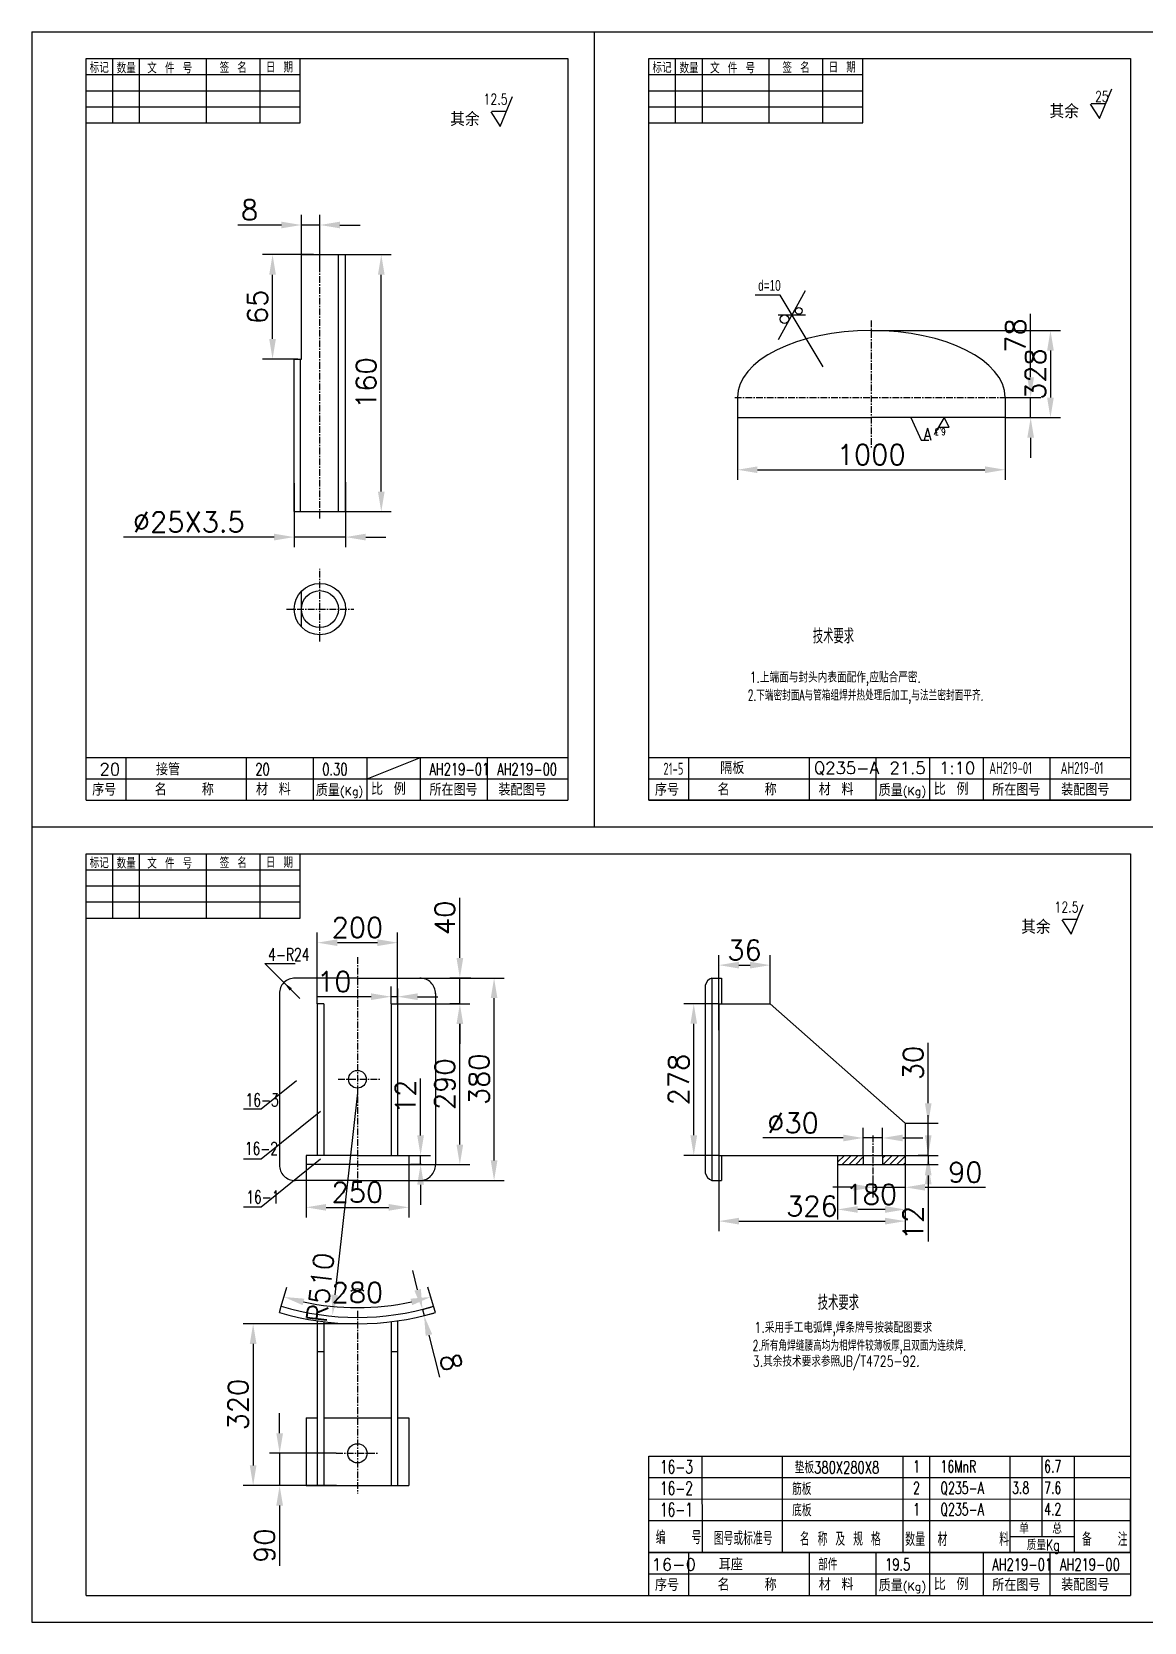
# Model space of a CAD drawing. Header units: millimetres. Extents: x 394735 to 397054, y -22030 to -21189.
# Drawn here: x 395603 to 396019, y -22025 to -21431 of the extents above; entities that cross this region are included whole.
import ezdxf
from ezdxf.enums import TextEntityAlignment as Align

# ---------------------------------------------------------------- set-up
doc = ezdxf.new("R2010")
doc.units = ezdxf.units.MM
doc.linetypes.add('CENTERX2', pattern=[4, 2.5, -0.5, 0.5, -0.5])
for name, color, linetype in [('16CEN', 6, 'CENTERX2'), ('16CON', 4, 'Continuous'), ('16CON1', 4, 'Continuous'), ('16CON2', 3, 'Continuous'), ('16TXT', 3, 'Continuous')]:
    doc.layers.add(name, color=color, linetype=linetype)
doc.styles.add('GREEKC', font='greekc.shx', dxfattribs={"width": 0.7, "bigfont": 'hztxt2.shx'})
doc.styles.add('HZ', font='txt', dxfattribs={"width": 0.8, "bigfont": 'HZTXT.SHX'})
doc.styles.add('HZ1', font='ascii.shx', dxfattribs={"width": 0.75, "bigfont": 'hztxt2.shx'})
doc.styles.get("Standard").update_dxf_attribs({"font": 'txt', "bigfont": 'gbcbig.shx'})
doc.dimstyles.get("Standard").update_dxf_attribs({"dimscale": 1.5, "dimtxt": 5, "dimasz": 5, "dimexe": 2.5, "dimexo": 0, "dimgap": 1.25, "dimtad": 3, "dimdec": 0, "dimdsep": 46, "dimtxsty": 'Standard', "dimcen": 0, "dimaunit": 1, "dimadec": 0, "dimazin": 0, "dimtfac": 1, "dimtdec": 4, "dimtmove": 0, "dimatfit": 1, "dimfxl": 1, "dimtolj": 1, "dimtzin": 0, "dimarcsym": 0})

# ---------------------------------------------------------------- blocks, each defined once
blk = doc.blocks.new('*D580')
at = {"layer": '16CON2', "color": 0, "lineweight": -2}
for p, q in [((395720.35, -21513.72), (395737.42, -21513.72)), ((395733.67, -21602.22), (395733.67, -21521.22)), ((395720.35, -21609.72), (395737.42, -21609.72))]:
    blk.add_line(p, q, dxfattribs=at)
at = {"layer": '16CON2', "color": 0}
for points in [[(395732.42, -21521.22), (395734.92, -21521.22), (395733.67, -21513.72)], [(395732.42, -21602.22), (395734.92, -21602.22), (395733.67, -21609.72)]]:
    blk.add_solid(points, dxfattribs=at)
at = {"layer": 'Defpoints', "color": 0}
for p in [(395720.35, -21513.72), (395733.67, -21513.72), (395720.35, -21609.72)]:
    blk.add_point(p, dxfattribs=at)
at = {"layer": '16CON2', "color": 0, "insert": (395728.04, -21561.72), "char_height": 7.5, "attachment_point": 5, "rotation": 90}
blk.add_mtext('\\A1;160', dxfattribs=at)
blk = doc.blocks.new('*D581')
at = {"layer": '16CON2', "color": 0, "lineweight": -2}
for p, q in [((395708.34, -21513.72), (395689.31, -21513.72)), ((395693.06, -21545.22), (395693.06, -21521.22)), ((395702.5, -21552.72), (395689.31, -21552.72))]:
    blk.add_line(p, q, dxfattribs=at)
at = {"layer": '16CON2', "color": 0}
for points in [[(395691.81, -21521.22), (395694.31, -21521.22), (395693.06, -21513.72)], [(395691.81, -21545.22), (395694.31, -21545.22), (395693.06, -21552.72)]]:
    blk.add_solid(points, dxfattribs=at)
at = {"layer": 'Defpoints', "color": 0}
for p in [(395693.06, -21513.72), (395708.34, -21513.72), (395702.5, -21552.72)]:
    blk.add_point(p, dxfattribs=at)
at = {"layer": '16CON2', "color": 0, "insert": (395687.44, -21533.22), "char_height": 7.5, "attachment_point": 5, "rotation": 90}
blk.add_mtext('\\A1;65', dxfattribs=at)
blk = doc.blocks.new('*D582')
at = {"layer": '16CON2', "color": 0, "lineweight": -2}
for p, q in [((395701.15, -21599.09), (395701.15, -21622.97)), ((395720.35, -21598.7), (395720.35, -21622.97)), ((395693.65, -21619.22), (395637.4, -21619.22)), ((395720.35, -21619.22), (395701.15, -21619.22)), ((395727.85, -21619.22), (395735.35, -21619.22))]:
    blk.add_line(p, q, dxfattribs=at)
at = {"layer": '16CON2', "color": 0}
for points in [[(395693.65, -21617.97), (395693.65, -21620.47), (395701.15, -21619.22)], [(395727.85, -21617.97), (395727.85, -21620.47), (395720.35, -21619.22)]]:
    blk.add_solid(points, dxfattribs=at)
at = {"layer": 'Defpoints', "color": 0}
for p in [(395701.15, -21599.09), (395720.35, -21598.7), (395701.15, -21619.22)]:
    blk.add_point(p, dxfattribs=at)
at = {"layer": '16CON2', "color": 0, "insert": (395661.77, -21613.59), "char_height": 7.5, "attachment_point": 5}
blk.add_mtext('\\A1;%%C25X3.5', dxfattribs=at)
blk = doc.blocks.new('*D583')
at = {"layer": '16CON2', "color": 0, "lineweight": -2}
for p, q in [((395696.35, -21502.66), (395680.1, -21502.66)), ((395703.85, -21519.05), (395703.85, -21498.91)), ((395710.75, -21502.66), (395703.85, -21502.66)), ((395710.75, -21519.52), (395710.75, -21498.91)), ((395718.25, -21502.66), (395725.75, -21502.66))]:
    blk.add_line(p, q, dxfattribs=at)
at = {"layer": '16CON2', "color": 0}
for points in [[(395696.35, -21501.41), (395696.35, -21503.91), (395703.85, -21502.66)], [(395718.25, -21501.41), (395718.25, -21503.91), (395710.75, -21502.66)]]:
    blk.add_solid(points, dxfattribs=at)
at = {"layer": 'Defpoints', "color": 0}
for p in [(395703.85, -21502.66), (395703.85, -21519.05), (395710.75, -21519.52)]:
    blk.add_point(p, dxfattribs=at)
at = {"layer": '16CON2', "color": 0, "insert": (395684.47, -21497.03), "char_height": 7.5, "attachment_point": 5}
blk.add_mtext('\\A1;8', dxfattribs=at)
blk = doc.blocks.new('*D689')
at = {"layer": '16CON2', "color": 0, "lineweight": -2}
for p, q in [((395916.71, -21542.05), (395987.42, -21542.05)), ((395983.67, -21549.55), (395983.67, -21567.1)), ((395966.71, -21574.6), (395987.42, -21574.6))]:
    blk.add_line(p, q, dxfattribs=at)
at = {"layer": '16CON2', "color": 0}
for points in [[(395982.42, -21549.55), (395984.92, -21549.55), (395983.67, -21542.05)], [(395982.42, -21567.1), (395984.92, -21567.1), (395983.67, -21574.6)]]:
    blk.add_solid(points, dxfattribs=at)
at = {"layer": 'Defpoints', "color": 0}
for p in [(395916.71, -21542.05), (395966.71, -21574.6), (395983.67, -21574.6)]:
    blk.add_point(p, dxfattribs=at)
at = {"layer": '16CON2', "color": 0, "insert": (395978.04, -21558.33), "char_height": 7.5, "attachment_point": 5, "rotation": 90}
blk.add_mtext('\\A1;328', dxfattribs=at)
blk = doc.blocks.new('*D690')
at = {"layer": '16CON2', "color": 0, "lineweight": -2}
for p, q in [((395976.27, -21559.55), (395976.27, -21535.8)), ((395965.38, -21567.05), (395980.02, -21567.05)), ((395976.27, -21574.6), (395976.27, -21567.05)), ((395975.11, -21574.6), (395980.02, -21574.6)), ((395976.27, -21582.1), (395976.27, -21589.6))]:
    blk.add_line(p, q, dxfattribs=at)
at = {"layer": '16CON2', "color": 0}
for points in [[(395975.02, -21559.55), (395977.52, -21559.55), (395976.27, -21567.05)], [(395975.02, -21582.1), (395977.52, -21582.1), (395976.27, -21574.6)]]:
    blk.add_solid(points, dxfattribs=at)
at = {"layer": 'Defpoints', "color": 0}
for p in [(395965.38, -21567.05), (395976.27, -21567.05), (395975.11, -21574.6)]:
    blk.add_point(p, dxfattribs=at)
at = {"layer": '16CON2', "color": 0, "insert": (395970.64, -21543.93), "char_height": 7.5, "attachment_point": 5, "rotation": 90}
blk.add_mtext('\\A1;78', dxfattribs=at)
blk = doc.blocks.new('*D691')
at = {"layer": '16CON2', "color": 0, "lineweight": -2}
for p, q in [((395696.31, -21906.52), (395698.41, -21899.43)), ((395753.22, -21906.52), (395751.11, -21899.43))]:
    blk.add_line(p, q, dxfattribs=at)
blk.add_arc((395724.76, -21810.5), 96.5, 257.94697, 282.05303, dxfattribs=at)
at = {"layer": '16CON2', "color": 0}
for points in [[(395704.3, -21906.09), (395704.92, -21903.67), (395697.34, -21903.03)], [(395744.6, -21903.67), (395745.22, -21906.09), (395752.18, -21903.03)]]:
    blk.add_solid(points, dxfattribs=at)
at = {"layer": 'Defpoints', "color": 0}
for p in [(395696.31, -21906.52), (395715.51, -21906.56), (395753.22, -21906.52), (395695.62, -21908.82), (395753.9, -21908.82)]:
    blk.add_point(p, dxfattribs=at)
at = {"layer": '16CON2', "color": 0, "insert": (395724.76, -21901.38), "char_height": 7.5, "attachment_point": 5}
blk.add_mtext('\\A1;280', dxfattribs=at)
blk = doc.blocks.new('*D692')
at = {"layer": '16CON2', "color": 0, "lineweight": -2}
for p, q in [((395747.25, -21900.38), (395745.43, -21893.1)), ((395749.07, -21907.66), (395752.71, -21906.74)), ((395749.07, -21907.66), (395749.66, -21909.98)), ((395749.66, -21909.98), (395753.29, -21909.07)), ((395751.48, -21917.26), (395755.42, -21933.02))]:
    blk.add_line(p, q, dxfattribs=at)
at = {"layer": '16CON2', "color": 0}
for points in [[(395748.47, -21900.08), (395746.04, -21900.68), (395749.07, -21907.66)], [(395752.69, -21916.96), (395750.26, -21917.56), (395749.66, -21909.98)]]:
    blk.add_solid(points, dxfattribs=at)
at = {"layer": 'Defpoints', "color": 0}
for p in [(395749.07, -21907.66), (395749.66, -21909.98), (395749.66, -21909.98)]:
    blk.add_point(p, dxfattribs=at)
at = {"layer": '16CON2', "color": 0, "insert": (395759.82, -21927.41), "char_height": 7.5, "attachment_point": 5, "rotation": 284.05069}
blk.add_mtext('\\A1;8', dxfattribs=at)
blk = doc.blocks.new('*D693')
at = {"layer": '16CON2', "color": 0, "lineweight": -2}
blk.add_line((395724.76, -21826.8), (395716.28, -21902.28), dxfattribs=at)
at = {"layer": '16CON2', "color": 0}
blk.add_solid([(395715.04, -21902.14), (395717.53, -21902.42), (395715.45, -21909.73)], dxfattribs=at)
at = {"layer": 'Defpoints', "color": 0}
for p in [(395724.76, -21826.8), (395715.45, -21909.73)]:
    blk.add_point(p, dxfattribs=at)
at = {"layer": '16CON2', "color": 0, "insert": (395710.94, -21899.49), "char_height": 7.5, "attachment_point": 5, "rotation": 83.59187}
blk.add_mtext('\\A1;R510', dxfattribs=at)
blk = doc.blocks.new('*D694')
at = {"layer": '16CON2', "color": 0, "lineweight": -2}
for p, q in [((395709.76, -21793.53), (395709.76, -21766.95)), ((395739.76, -21793.53), (395739.76, -21766.95)), ((395717.26, -21770.7), (395732.26, -21770.7))]:
    blk.add_line(p, q, dxfattribs=at)
at = {"layer": '16CON2', "color": 0}
for points in [[(395717.26, -21769.45), (395717.26, -21771.95), (395709.76, -21770.7)], [(395732.26, -21769.45), (395732.26, -21771.95), (395739.76, -21770.7)]]:
    blk.add_solid(points, dxfattribs=at)
at = {"layer": 'Defpoints', "color": 0}
for p in [(395739.76, -21770.7), (395709.76, -21793.53), (395739.76, -21793.53)]:
    blk.add_point(p, dxfattribs=at)
at = {"layer": '16CON2', "color": 0, "insert": (395724.76, -21765.07), "char_height": 7.5, "attachment_point": 5}
blk.add_mtext('\\A1;200', dxfattribs=at)
blk = doc.blocks.new('*D695')
at = {"layer": '16CON2', "color": 0, "lineweight": -2}
for p, q in [((395744.22, -21783.93), (395779.57, -21783.93)), ((395775.82, -21852.03), (395775.82, -21791.43)), ((395748.23, -21859.53), (395779.57, -21859.53))]:
    blk.add_line(p, q, dxfattribs=at)
at = {"layer": '16CON2', "color": 0}
for points in [[(395774.57, -21791.43), (395777.07, -21791.43), (395775.82, -21783.93)], [(395774.57, -21852.03), (395777.07, -21852.03), (395775.82, -21859.53)]]:
    blk.add_solid(points, dxfattribs=at)
at = {"layer": 'Defpoints', "color": 0}
for p in [(395744.22, -21783.93), (395775.82, -21783.93), (395748.23, -21859.53)]:
    blk.add_point(p, dxfattribs=at)
at = {"layer": '16CON2', "color": 0, "insert": (395770.2, -21821.73), "char_height": 7.5, "attachment_point": 5, "rotation": 90}
blk.add_mtext('\\A1;380', dxfattribs=at)
blk = doc.blocks.new('*D696')
at = {"layer": '16CON2', "color": 0, "lineweight": -2}
for p, q in [((395763.03, -21793.53), (395759.28, -21793.53)), ((395763.03, -21846.11), (395763.03, -21801.03)), ((395743.96, -21853.61), (395766.78, -21853.61))]:
    blk.add_line(p, q, dxfattribs=at)
at = {"layer": '16CON2', "color": 0}
for points in [[(395761.78, -21801.03), (395764.28, -21801.03), (395763.03, -21793.53)], [(395761.78, -21846.11), (395764.28, -21846.11), (395763.03, -21853.61)]]:
    blk.add_solid(points, dxfattribs=at)
at = {"layer": 'Defpoints', "color": 0}
for p in [(395763.03, -21793.53), (395763.03, -21793.53), (395743.96, -21853.61)]:
    blk.add_point(p, dxfattribs=at)
at = {"layer": '16CON2', "color": 0, "insert": (395757.41, -21823.57), "char_height": 7.5, "attachment_point": 5, "rotation": 90}
blk.add_mtext('\\A1;290', dxfattribs=at)
blk = doc.blocks.new('*D697')
at = {"layer": '16CON2', "color": 0, "lineweight": -2}
for p, q in [((395705.56, -21853.53), (395705.56, -21873.31)), ((395743.96, -21853.53), (395743.96, -21873.31)), ((395713.06, -21869.56), (395736.46, -21869.56))]:
    blk.add_line(p, q, dxfattribs=at)
at = {"layer": '16CON2', "color": 0}
for points in [[(395713.06, -21868.31), (395713.06, -21870.81), (395705.56, -21869.56)], [(395736.46, -21868.31), (395736.46, -21870.81), (395743.96, -21869.56)]]:
    blk.add_solid(points, dxfattribs=at)
at = {"layer": 'Defpoints', "color": 0}
for p in [(395705.56, -21853.53), (395743.96, -21853.53), (395743.96, -21869.56)]:
    blk.add_point(p, dxfattribs=at)
at = {"layer": '16CON2', "color": 0, "insert": (395724.76, -21863.93), "char_height": 7.5, "attachment_point": 5}
blk.add_mtext('\\A1;250', dxfattribs=at)
blk = doc.blocks.new('*D698')
at = {"layer": '16CON2', "color": 0, "lineweight": -2}
for p, q in [((395748.36, -21842.67), (395748.36, -21821.42)), ((395743.96, -21850.17), (395752.11, -21850.17)), ((395748.36, -21853.61), (395748.36, -21850.17)), ((395748.74, -21853.61), (395744.61, -21853.61)), ((395748.36, -21861.11), (395748.36, -21868.61))]:
    blk.add_line(p, q, dxfattribs=at)
at = {"layer": '16CON2', "color": 0}
for points in [[(395747.11, -21842.67), (395749.61, -21842.67), (395748.36, -21850.17)], [(395747.11, -21861.11), (395749.61, -21861.11), (395748.36, -21853.61)]]:
    blk.add_solid(points, dxfattribs=at)
at = {"layer": 'Defpoints', "color": 0}
for p in [(395743.96, -21850.17), (395748.36, -21850.17), (395748.74, -21853.61)]:
    blk.add_point(p, dxfattribs=at)
at = {"layer": '16CON2', "color": 0, "insert": (395742.74, -21828.3), "char_height": 7.5, "attachment_point": 5, "rotation": 90}
blk.add_mtext('\\A1;12', dxfattribs=at)
blk = doc.blocks.new('*D699')
at = {"layer": '16CON2', "color": 0, "lineweight": -2}
for p, q in [((395737.36, -21793.53), (395737.36, -21787.13)), ((395739.76, -21787.81), (395739.76, -21794.63)), ((395729.86, -21790.88), (395709.86, -21790.88)), ((395739.76, -21790.88), (395737.36, -21790.88)), ((395747.26, -21790.88), (395754.76, -21790.88))]:
    blk.add_line(p, q, dxfattribs=at)
at = {"layer": '16CON2', "color": 0}
for points in [[(395729.86, -21789.63), (395729.86, -21792.13), (395737.36, -21790.88)], [(395747.26, -21789.63), (395747.26, -21792.13), (395739.76, -21790.88)]]:
    blk.add_solid(points, dxfattribs=at)
at = {"layer": 'Defpoints', "color": 0}
for p in [(395739.76, -21787.81), (395737.36, -21790.88), (395737.36, -21793.53)]:
    blk.add_point(p, dxfattribs=at)
at = {"layer": '16CON2', "color": 0, "insert": (395716.11, -21785.25), "char_height": 7.5, "attachment_point": 5}
blk.add_mtext('\\A1;10', dxfattribs=at)
blk = doc.blocks.new('*D700')
at = {"layer": '16CON2', "color": 0, "lineweight": -2}
for p, q in [((395763.03, -21776.43), (395763.03, -21753.93)), ((395767.17, -21783.93), (395759.28, -21783.93)), ((395763.03, -21793.53), (395763.03, -21783.93)), ((395739.76, -21793.53), (395766.78, -21793.53)), ((395763.03, -21801.03), (395763.03, -21808.53))]:
    blk.add_line(p, q, dxfattribs=at)
at = {"layer": '16CON2', "color": 0}
for points in [[(395761.78, -21776.43), (395764.28, -21776.43), (395763.03, -21783.93)], [(395761.78, -21801.03), (395764.28, -21801.03), (395763.03, -21793.53)]]:
    blk.add_solid(points, dxfattribs=at)
at = {"layer": 'Defpoints', "color": 0}
for p in [(395763.03, -21783.93), (395767.17, -21783.93), (395739.76, -21793.53)]:
    blk.add_point(p, dxfattribs=at)
at = {"layer": '16CON2', "color": 0, "insert": (395757.41, -21761.43), "char_height": 7.5, "attachment_point": 5, "rotation": 90}
blk.add_mtext('\\A1;40', dxfattribs=at)
blk = doc.blocks.new('*D701')
at = {"layer": '16CON2', "color": 0, "lineweight": -2}
for p, q in [((395859.76, -21803.34), (395859.76, -21775.35)), ((395878.94, -21793.51), (395878.94, -21775.35)), ((395867.26, -21779.1), (395871.44, -21779.1))]:
    blk.add_line(p, q, dxfattribs=at)
at = {"layer": '16CON2', "color": 0}
for points in [[(395867.26, -21777.85), (395867.26, -21780.35), (395859.76, -21779.1)], [(395871.44, -21777.85), (395871.44, -21780.35), (395878.94, -21779.1)]]:
    blk.add_solid(points, dxfattribs=at)
at = {"layer": 'Defpoints', "color": 0}
for p in [(395878.94, -21779.1), (395878.94, -21793.51), (395859.76, -21803.34)]:
    blk.add_point(p, dxfattribs=at)
at = {"layer": '16CON2', "color": 0, "insert": (395869.35, -21773.47), "char_height": 7.5, "attachment_point": 5}
blk.add_mtext('\\A1;36', dxfattribs=at)
blk = doc.blocks.new('*D702')
at = {"layer": '16CON2', "color": 0, "lineweight": -2}
for p, q in [((395859.76, -21846.22), (395859.76, -21878.46)), ((395929.36, -21853.51), (395929.36, -21878.46)), ((395867.26, -21874.71), (395921.86, -21874.71))]:
    blk.add_line(p, q, dxfattribs=at)
at = {"layer": '16CON2', "color": 0}
for points in [[(395867.26, -21873.46), (395867.26, -21875.96), (395859.76, -21874.71)], [(395921.86, -21873.46), (395921.86, -21875.96), (395929.36, -21874.71)]]:
    blk.add_solid(points, dxfattribs=at)
at = {"layer": 'Defpoints', "color": 0}
for p in [(395859.76, -21846.22), (395929.36, -21853.51), (395929.36, -21874.71)]:
    blk.add_point(p, dxfattribs=at)
at = {"layer": '16CON2', "color": 0, "insert": (395894.56, -21869.08), "char_height": 7.5, "attachment_point": 5}
blk.add_mtext('\\A1;326', dxfattribs=at)
blk = doc.blocks.new('*D703')
at = {"layer": '16CON2', "color": 0, "lineweight": -2}
for p, q in [((395859.76, -21793.51), (395846.66, -21793.51)), ((395850.41, -21842.65), (395850.41, -21801.01)), ((395859.76, -21850.15), (395846.66, -21850.15))]:
    blk.add_line(p, q, dxfattribs=at)
at = {"layer": '16CON2', "color": 0}
for points in [[(395849.16, -21801.01), (395851.66, -21801.01), (395850.41, -21793.51)], [(395849.16, -21842.65), (395851.66, -21842.65), (395850.41, -21850.15)]]:
    blk.add_solid(points, dxfattribs=at)
at = {"layer": 'Defpoints', "color": 0}
for p in [(395850.41, -21793.51), (395859.76, -21793.51), (395859.76, -21850.15)]:
    blk.add_point(p, dxfattribs=at)
at = {"layer": '16CON2', "color": 0, "insert": (395844.78, -21821.83), "char_height": 7.5, "attachment_point": 5, "rotation": 90}
blk.add_mtext('\\A1;278', dxfattribs=at)
blk = doc.blocks.new('*D704')
at = {"layer": '16CON2', "color": 0, "lineweight": -2}
for p, q in [((395938.01, -21830.65), (395938.01, -21808.15)), ((395929.36, -21838.15), (395941.76, -21838.15)), ((395938.01, -21850.15), (395938.01, -21838.15)), ((395929.36, -21850.15), (395941.76, -21850.15)), ((395938.01, -21857.65), (395938.01, -21865.15))]:
    blk.add_line(p, q, dxfattribs=at)
at = {"layer": '16CON2', "color": 0}
for points in [[(395936.76, -21830.65), (395939.26, -21830.65), (395938.01, -21838.15)], [(395936.76, -21857.65), (395939.26, -21857.65), (395938.01, -21850.15)]]:
    blk.add_solid(points, dxfattribs=at)
at = {"layer": 'Defpoints', "color": 0}
for p in [(395929.36, -21838.15), (395938.01, -21838.15), (395929.36, -21850.15)]:
    blk.add_point(p, dxfattribs=at)
at = {"layer": '16CON2', "color": 0, "insert": (395932.39, -21815.65), "char_height": 7.5, "attachment_point": 5, "rotation": 90}
blk.add_mtext('\\A1;30', dxfattribs=at)
blk = doc.blocks.new('*D705')
at = {"layer": '16CON2', "color": 0, "lineweight": -2}
for p, q in [((395938.01, -21842.65), (395938.01, -21835.15)), ((395938.01, -21850.15), (395934.26, -21850.15)), ((395938.01, -21850.15), (395938.01, -21853.51)), ((395929.36, -21853.51), (395941.76, -21853.51)), ((395938.01, -21861.01), (395938.01, -21882.26))]:
    blk.add_line(p, q, dxfattribs=at)
at = {"layer": '16CON2', "color": 0}
for points in [[(395936.76, -21842.65), (395939.26, -21842.65), (395938.01, -21850.15)], [(395936.76, -21861.01), (395939.26, -21861.01), (395938.01, -21853.51)]]:
    blk.add_solid(points, dxfattribs=at)
at = {"layer": 'Defpoints', "color": 0}
for p in [(395938.01, -21850.15), (395929.36, -21853.51), (395938.01, -21853.51)]:
    blk.add_point(p, dxfattribs=at)
at = {"layer": '16CON2', "color": 0, "insert": (395932.39, -21875.39), "char_height": 7.5, "attachment_point": 5, "rotation": 90}
blk.add_mtext('\\A1;12', dxfattribs=at)
blk = doc.blocks.new('*D706')
at = {"layer": '16CON2', "color": 0, "lineweight": -2}
for p, q in [((395904.16, -21853.51), (395904.16, -21874.1)), ((395921.86, -21870.35), (395911.66, -21870.35)), ((395929.36, -21866.98), (395929.36, -21874.1))]:
    blk.add_line(p, q, dxfattribs=at)
at = {"layer": '16CON2', "color": 0}
for points in [[(395911.66, -21869.1), (395911.66, -21871.6), (395904.16, -21870.35)], [(395921.86, -21869.1), (395921.86, -21871.6), (395929.36, -21870.35)]]:
    blk.add_solid(points, dxfattribs=at)
at = {"layer": 'Defpoints', "color": 0}
for p in [(395904.16, -21853.51), (395904.16, -21870.35), (395929.36, -21866.98)]:
    blk.add_point(p, dxfattribs=at)
at = {"layer": '16CON2', "color": 0, "insert": (395916.76, -21864.72), "char_height": 7.5, "attachment_point": 5}
blk.add_mtext('\\A1;180', dxfattribs=at)
blk = doc.blocks.new('*D707')
at = {"layer": '16CON2', "color": 0, "lineweight": -2}
for p, q in [((395913.76, -21850.15), (395913.76, -21839.9)), ((395920.96, -21850.15), (395920.96, -21839.9)), ((395906.26, -21843.65), (395876.26, -21843.65)), ((395920.96, -21843.65), (395913.76, -21843.65)), ((395928.46, -21843.65), (395935.96, -21843.65))]:
    blk.add_line(p, q, dxfattribs=at)
at = {"layer": '16CON2', "color": 0}
for points in [[(395906.26, -21842.4), (395906.26, -21844.9), (395913.76, -21843.65)], [(395928.46, -21842.4), (395928.46, -21844.9), (395920.96, -21843.65)]]:
    blk.add_solid(points, dxfattribs=at)
at = {"layer": 'Defpoints', "color": 0}
for p in [(395913.76, -21843.65), (395913.76, -21850.15), (395920.96, -21850.15)]:
    blk.add_point(p, dxfattribs=at)
at = {"layer": '16CON2', "color": 0, "insert": (395887.51, -21838.03), "char_height": 7.5, "attachment_point": 5}
blk.add_mtext('\\A1;%%C30', dxfattribs=at)
blk = doc.blocks.new('*D708')
at = {"layer": '16CON2', "color": 0, "lineweight": -2}
for p, q in [((395917.36, -21858.06), (395917.36, -21865.83)), ((395909.86, -21862.08), (395902.36, -21862.08)), ((395917.36, -21862.08), (395929.36, -21862.08)), ((395929.36, -21860.82), (395929.36, -21865.83)), ((395936.86, -21862.08), (395959.36, -21862.08))]:
    blk.add_line(p, q, dxfattribs=at)
at = {"layer": '16CON2', "color": 0}
for points in [[(395909.86, -21860.83), (395909.86, -21863.33), (395917.36, -21862.08)], [(395936.86, -21860.83), (395936.86, -21863.33), (395929.36, -21862.08)]]:
    blk.add_solid(points, dxfattribs=at)
at = {"layer": 'Defpoints', "color": 0}
for p in [(395917.36, -21858.06), (395929.36, -21860.82), (395929.36, -21862.08)]:
    blk.add_point(p, dxfattribs=at)
at = {"layer": '16CON2', "color": 0, "insert": (395951.86, -21856.46), "char_height": 7.5, "attachment_point": 5}
blk.add_mtext('\\A1;90', dxfattribs=at)
blk = doc.blocks.new('*D776')
at = {"layer": '16CON2', "color": 0, "lineweight": -2}
for p, q in [((395866.71, -21574.6), (395866.71, -21597.82)), ((395966.71, -21574.6), (395966.71, -21597.82)), ((395874.21, -21594.07), (395959.21, -21594.07))]:
    blk.add_line(p, q, dxfattribs=at)
at = {"layer": '16CON2', "color": 0}
for points in [[(395874.21, -21592.82), (395874.21, -21595.32), (395866.71, -21594.07)], [(395959.21, -21592.82), (395959.21, -21595.32), (395966.71, -21594.07)]]:
    blk.add_solid(points, dxfattribs=at)
at = {"layer": 'Defpoints', "color": 0}
for p in [(395866.71, -21574.6), (395966.71, -21574.6), (395966.71, -21594.07)]:
    blk.add_point(p, dxfattribs=at)
at = {"layer": '16CON2', "color": 0, "insert": (395916.71, -21588.45), "char_height": 7.5, "attachment_point": 5}
blk.add_mtext('\\A1;1000', dxfattribs=at)
blk = doc.blocks.new('*D777')
at = {"layer": '16CON2', "color": 0, "lineweight": -2}
for p, q in [((395724.76, -21913.05), (395682.05, -21913.05)), ((395685.8, -21920.55), (395685.8, -21965.93)), ((395705.56, -21973.43), (395682.05, -21973.43))]:
    blk.add_line(p, q, dxfattribs=at)
at = {"layer": '16CON2', "color": 0}
for points in [[(395684.55, -21920.55), (395687.05, -21920.55), (395685.8, -21913.05)], [(395684.55, -21965.93), (395687.05, -21965.93), (395685.8, -21973.43)]]:
    blk.add_solid(points, dxfattribs=at)
at = {"layer": 'Defpoints', "color": 0}
for p in [(395724.76, -21913.05), (395685.8, -21973.43), (395705.56, -21973.43)]:
    blk.add_point(p, dxfattribs=at)
at = {"layer": '16CON2', "color": 0, "insert": (395680.18, -21943.24), "char_height": 7.5, "attachment_point": 5, "rotation": 90}
blk.add_mtext('\\A1;320', dxfattribs=at)
blk = doc.blocks.new('*D778')
at = {"layer": '16CON2', "color": 0, "lineweight": -2}
for p, q in [((395695.71, -21953.93), (395695.71, -21946.43)), ((395716.82, -21961.43), (395691.96, -21961.43)), ((395695.71, -21961.43), (395695.71, -21973.43)), ((395716.89, -21973.43), (395691.96, -21973.43)), ((395695.71, -21980.93), (395695.71, -22003.43))]:
    blk.add_line(p, q, dxfattribs=at)
at = {"layer": '16CON2', "color": 0}
for points in [[(395694.46, -21953.93), (395696.96, -21953.93), (395695.71, -21961.43)], [(395694.46, -21980.93), (395696.96, -21980.93), (395695.71, -21973.43)]]:
    blk.add_solid(points, dxfattribs=at)
at = {"layer": 'Defpoints', "color": 0}
for p in [(395716.82, -21961.43), (395695.71, -21973.43), (395716.89, -21973.43)]:
    blk.add_point(p, dxfattribs=at)
at = {"layer": '16CON2', "color": 0, "insert": (395690.09, -21995.93), "char_height": 7.5, "attachment_point": 5, "rotation": 90}
blk.add_mtext('\\A1;90', dxfattribs=at)

msp = doc.modelspace()

# ---------------------------------------------------------------- hatches: boundary and pattern name
at = {"layer": '16CON2'}
h = msp.add_hatch(dxfattribs=at)
h.set_pattern_fill('ANSI31', color=256, scale=14.4, style=0)
h.set_pattern_definition([(45, (396734.548, -22587.8488), (-1.2727922, 1.2727922), [])])
h.paths.add_polyline_path([(395904.16, -21850.15), (395904.16, -21853.51), (395913.76, -21853.51), (395913.76, -21850.15)])
h.paths.add_polyline_path([(395929.36, -21853.51), (395929.36, -21850.15), (395920.96, -21850.15), (395920.96, -21853.51)])

# ---------------------------------------------------------------- linework, layer by layer
for p, q in [((395803.37, -21440.5), (395803.37, -21717.5)), ((396013.62, -21440.5), (396013.62, -21717.5)), ((395623.37, -21717.5), (395803.37, -21717.5)), ((395833.62, -21717.5), (396013.62, -21717.5)), ((396013.62, -21737.5), (396013.62, -22014.5)), ((395623.37, -22014.5), (396013.62, -22014.5)), ((395833.62, -22014.5), (396013.62, -22014.5))]:
    msp.add_line(p, q)
at = {"color": 3, "linetype": 'ByBlock'}
msp.add_line((395703.24, -21791.55), (395690.22, -21778.47), dxfattribs=at)
at = {"color": 4}
for q in [(396013.61, -21978.48), (395833.62, -21998.5)]:
    msp.add_line((396013.62, -21998.48), q, dxfattribs=at)
for points in [[(395623.37, -21717.5), (395623.37, -21440.5), (395803.37, -21440.5)], [(395833.62, -21440.5), (396013.62, -21440.5)], [(395623.37, -22014.5), (395623.37, -21737.5), (395803.37, -21737.5)], [(395803.37, -21737.5), (396013.62, -21737.5)]]:
    msp.add_lwpolyline(points)
at = {"color": 3, "linetype": 'ByBlock'}
msp.add_solid([(395700.28, -21787.74), (395699.43, -21788.58), (395697.32, -21785.61)], dxfattribs=at)
at = {"layer": '16CEN'}
for p, q in [((395710.75, -21612.32), (395710.75, -21513.72)), ((395916.71, -21538.28), (395916.71, -21585.98)), ((395865.71, -21567.05), (395916.71, -21567.05)), ((395916.71, -21567.05), (395967.71, -21567.05)), ((395710.75, -21658.28), (395710.75, -21631.08)), ((395698.28, -21646.12), (395723.41, -21646.12)), ((395724.76, -21776.11), (395724.76, -21863.2)), ((395717.61, -21821.73), (395733.33, -21821.73)), ((395724.76, -21908.25), (395724.76, -21976.48)), ((395716.82, -21961.43), (395732.79, -21961.43))]:
    msp.add_line(p, q, dxfattribs=at)
msp.add_lwpolyline([(395917.36, -21842.7), (395917.36, -21858.06)], dxfattribs=at)
at = {"layer": '16CON'}
for p, q in [((395703.85, -21552.72), (395703.85, -21513.72)), ((395717.65, -21609.72), (395717.65, -21513.72)), ((395720.35, -21609.72), (395720.35, -21513.72)), ((395701.15, -21609.72), (395701.15, -21552.72)), ((395703.55, -21609.72), (395703.55, -21552.72)), ((395866.71, -21567.05), (395866.71, -21574.6)), ((395966.71, -21567.05), (395966.71, -21574.6)), ((395703.85, -21652.79), (395703.85, -21639.44)), ((395857.12, -21783.91), (395860.72, -21783.91)), ((395695.62, -21789.63), (395695.62, -21853.84)), ((395709.76, -21793.53), (395709.76, -21850.17)), ((395712.16, -21793.53), (395712.16, -21850.17)), ((395737.36, -21793.53), (395737.36, -21850.17)), ((395739.76, -21793.53), (395739.76, -21850.17)), ((395753.9, -21789.63), (395753.9, -21853.84)), ((395859.76, -21793.51), (395878.94, -21793.51)), ((395929.36, -21838.15), (395878.94, -21793.51)), ((395705.56, -21850.17), (395705.56, -21853.53)), ((395743.96, -21850.17), (395743.96, -21853.53)), ((395859.76, -21850.15), (395929.36, -21850.15)), ((395904.16, -21853.51), (395929.36, -21853.51)), ((395857.12, -21859.51), (395860.72, -21859.51)), ((395709.76, -21911.95), (395709.76, -21973.43)), ((395712.16, -21912.27), (395712.16, -21973.43)), ((395737.36, -21912.27), (395737.36, -21973.43)), ((395739.76, -21911.95), (395739.76, -21973.43)), ((395709.76, -21923.46), (395712.16, -21923.46)), ((395737.36, -21923.46), (395739.76, -21923.46)), ((395705.56, -21948.23), (395705.56, -21973.43)), ((395705.56, -21948.23), (395709.76, -21948.23)), ((395712.16, -21948.23), (395737.36, -21948.23)), ((395739.76, -21948.23), (395743.96, -21948.23)), ((395743.96, -21948.23), (395743.96, -21973.43)), ((395705.56, -21973.43), (395743.96, -21973.43))]:
    msp.add_line(p, q, dxfattribs=at)
for points in [[(395833.62, -21717.5), (395833.62, -21440.5)], [(395703.85, -21513.72), (395720.35, -21513.72)], [(395701.15, -21552.72), (395703.85, -21552.72)], [(395866.71, -21574.6), (395916.71, -21574.6)], [(395966.71, -21574.6), (395916.71, -21574.6)], [(395701.15, -21609.72), (395720.35, -21609.72)], [(395724.76, -21783.93), (395701.29, -21783.93)], [(395724.76, -21783.93), (395748.23, -21783.93)], [(395854.72, -21786.76), (395854.72, -21856.66)], [(395857.12, -21783.91), (395857.12, -21859.51)], [(395860.72, -21783.91), (395860.72, -21793.51)], [(395712.16, -21793.53), (395709.76, -21793.53)], [(395737.36, -21793.53), (395739.76, -21793.53)], [(395859.76, -21793.51), (395859.76, -21850.15)], [(395929.36, -21838.15), (395929.36, -21853.51)], [(395724.76, -21850.17), (395705.56, -21850.17)], [(395724.76, -21850.17), (395743.96, -21850.17)], [(395860.72, -21850.15), (395860.72, -21859.51)], [(395904.16, -21850.15), (395904.16, -21853.51)], [(395913.76, -21850.15), (395913.76, -21853.51)], [(395920.96, -21850.15), (395920.96, -21853.51)], [(395724.76, -21853.53), (395705.56, -21853.53)], [(395724.76, -21853.53), (395743.96, -21853.53)], [(395724.76, -21859.53), (395701.29, -21859.53)], [(395724.76, -21859.53), (395748.23, -21859.53)], [(395695.62, -21908.82), (395696.31, -21906.52)], [(395753.9, -21908.82), (395753.22, -21906.52)]]:
    msp.add_lwpolyline(points, dxfattribs=at)
for centre, radius in [((395710.75, -21646.12), 9.6), ((395710.75, -21646.12), 6.9), ((395724.76, -21821.73), 3.31), ((395724.76, -21961.43), 3.6)]:
    msp.add_circle(centre, radius, dxfattribs=at)
for centre, radius, start, end in [((395701.38, -21789.69), 5.76, 89.06438, 180.6607), ((395748.14, -21789.69), 5.76, 359.3393, 90.93562), ((395858.36, -21787.39), 3.69, 109.60692, 170.18517), ((395701.38, -21853.77), 5.76, 179.3393, 270.93562), ((395748.14, -21853.77), 5.76, 269.06438, 0.6607), ((395858.36, -21856.03), 3.69, 189.81483, 250.39308), ((395724.76, -21810.5), 100.15, 253.49283, 286.50717), ((395724.76, -21810.5), 102.55, 253.49283, 286.50717)]:
    msp.add_arc(centre, radius, start, end, dxfattribs=at)
msp.add_ellipse((395916.71, -21567.05), major_axis=(-50, 0), ratio=0.5, start_param=3.141593, end_param=6.283185, dxfattribs=at)
at = {"layer": '16CON1'}
for p, q in [((395833.61, -21986.5), (396013.61, -21986.48)), ((396013.62, -21998.48), (395833.62, -21998.5))]:
    msp.add_line(p, q, dxfattribs=at)
at = {"layer": '16CON2'}
for p, q in [((395603.12, -21430.5), (395603.12, -22024.5)), ((395603.12, -21430.5), (396444.12, -21430.5)), ((395813.37, -21727.5), (395813.37, -21430.5)), ((395882.65, -21528.88), (395873.38, -21528.88)), ((395892.05, -21527.25), (395881.99, -21545.51)), ((395898.75, -21555.59), (395882.65, -21528.88)), ((395881.99, -21536.18), (395892.21, -21536.18)), ((395931.46, -21574.6), (395935.39, -21583.04)), ((395935.39, -21583.04), (395938.24, -21583.04)), ((395728.37, -21709.5), (395748.37, -21701.5)), ((395833.62, -21701.5), (396013.62, -21701.5)), ((395603.12, -21727.5), (396023.62, -21727.5)), ((395690.22, -21778.47), (395701.48, -21778.47)), ((395701.96, -21822.34), (395688.85, -21832.91)), ((395688.85, -21832.91), (395682.18, -21832.91)), ((395711, -21833.71), (395688.85, -21851.58)), ((395688.85, -21851.58), (395682.18, -21851.58)), ((395711, -21851.58), (395688.85, -21869.44)), ((395688.85, -21869.44), (395682.18, -21869.44)), ((395833.61, -21962.5), (396013.61, -21962.48)), ((395833.62, -22014.5), (395833.61, -21962.5)), ((395853.62, -21998.5), (395853.61, -21962.5)), ((395883.62, -21998.5), (395883.61, -21962.5)), ((395928.62, -21998.49), (395928.61, -21962.49)), ((395938.62, -21998.49), (395938.61, -21962.49)), ((395968.62, -21998.48), (395968.61, -21962.48)), ((395980.62, -21992.48), (395980.61, -21962.48)), ((395992.62, -21998.48), (395992.61, -21962.48)), ((395833.61, -21970.5), (396013.61, -21970.48)), ((395833.61, -21978.5), (396013.61, -21978.48)), ((395968.62, -21992.48), (395992.62, -21992.48)), ((395833.62, -21998.5), (396013.62, -21998.5)), ((395603.12, -22024.5), (396444.12, -22024.5))]:
    msp.add_line(p, q, dxfattribs=at)
for centre, radius in [((395884.27, -21537.81), 1.61), ((395889.65, -21534.74), 1.28)]:
    msp.add_circle(centre, radius, dxfattribs=at)
msp.add_arc((395724.77, -21903.59), 3.58, 48.28541, 133.6226, dxfattribs=at)
at = {"layer": '16TXT'}
for p, q in [((395623.37, -21464.5), (395623.37, -21440.5)), ((395633.37, -21464.5), (395633.37, -21440.5)), ((395643.37, -21464.5), (395643.37, -21440.5)), ((395668.37, -21464.5), (395668.37, -21440.5)), ((395688.37, -21464.5), (395688.37, -21440.5)), ((395703.37, -21464.5), (395703.37, -21440.5)), ((395833.62, -21464.5), (395833.62, -21440.5)), ((395843.62, -21464.5), (395843.62, -21440.5)), ((395853.62, -21464.5), (395853.62, -21440.5)), ((395878.62, -21464.5), (395878.62, -21440.5)), ((395898.62, -21464.5), (395898.62, -21440.5)), ((395913.62, -21464.5), (395913.62, -21440.5)), ((395623.37, -21446.5), (395703.37, -21446.5)), ((395833.62, -21446.5), (395913.62, -21446.5)), ((395623.37, -21452.5), (395703.37, -21452.5)), ((395778.12, -21465.82), (395782.64, -21454.69)), ((395833.62, -21452.5), (395913.62, -21452.5)), ((396002.02, -21462.9), (396006.55, -21451.77)), ((395623.37, -21458.5), (395703.37, -21458.5)), ((395774.63, -21460.45), (395778.12, -21465.82)), ((395774.96, -21460.19), (395780.27, -21460.19)), ((395833.62, -21458.5), (395913.62, -21458.5)), ((395998.53, -21457.53), (396002.02, -21462.9)), ((395998.86, -21457.27), (396004.17, -21457.27)), ((395623.37, -21464.5), (395703.37, -21464.5)), ((395833.62, -21464.5), (395913.62, -21464.5)), ((395623.37, -21717.5), (395623.37, -21701.5)), ((395623.37, -21701.5), (395803.37, -21701.5)), ((395638.37, -21717.5), (395638.37, -21701.5)), ((395683.37, -21717.5), (395683.37, -21701.5)), ((395708.37, -21717.5), (395708.37, -21701.5)), ((395728.37, -21717.5), (395728.37, -21701.5)), ((395748.37, -21717.5), (395748.37, -21701.5)), ((395773.37, -21717.5), (395773.37, -21701.5)), ((395833.62, -21717.5), (395833.62, -21701.5)), ((395848.62, -21717.5), (395848.62, -21701.5)), ((395893.62, -21717.5), (395893.62, -21701.5)), ((395918.62, -21717.5), (395918.62, -21701.5)), ((395938.62, -21717.5), (395938.62, -21701.5)), ((395958.62, -21717.5), (395958.62, -21701.5)), ((395983.62, -21717.5), (395983.62, -21701.5)), ((395623.37, -21709.5), (395803.37, -21709.5)), ((395833.62, -21709.5), (396013.62, -21709.5)), ((396013.62, -21717.5), (395833.62, -21717.5)), ((395623.37, -21761.5), (395623.37, -21737.5)), ((395633.37, -21761.5), (395633.37, -21737.5)), ((395643.37, -21761.5), (395643.37, -21737.5)), ((395668.37, -21761.5), (395668.37, -21737.5)), ((395688.37, -21761.5), (395688.37, -21737.5)), ((395703.37, -21761.5), (395703.37, -21737.5)), ((395623.37, -21743.5), (395703.37, -21743.5)), ((395623.37, -21749.5), (395703.37, -21749.5)), ((395623.37, -21755.5), (395703.37, -21755.5)), ((395991.42, -21767.53), (395995.95, -21756.4)), ((395623.37, -21761.5), (395703.37, -21761.5)), ((395987.93, -21762.15), (395991.42, -21767.53)), ((395988.27, -21761.9), (395993.57, -21761.9)), ((395833.62, -22014.5), (395833.62, -21998.5)), ((395848.62, -22014.5), (395848.62, -21998.5)), ((395893.62, -22014.5), (395893.62, -21998.5)), ((395918.62, -22014.5), (395918.62, -21998.5)), ((395938.62, -22014.5), (395938.62, -21998.5)), ((395958.62, -22014.5), (395958.62, -21998.5)), ((395983.62, -22014.5), (395983.62, -21998.5)), ((395833.62, -22006.5), (396013.62, -22006.5))]:
    msp.add_line(p, q, dxfattribs=at)
at = {"layer": '16TXT', "color": 3}
msp.add_lwpolyline([(395941.71, -21578.17), (395945.89, -21578.17), (395943.91, -21574.6), (395940.25, -21580.88)], dxfattribs=at)
at = {"layer": '16TXT', "const_width": 0.3}
msp.add_lwpolyline([(396013.62, -21998.48), (395833.62, -21998.48)], dxfattribs=at)
at = {"layer": 'Defpoints', "color": 0, "linetype": 'ByBlock'}
for p in [(395697.32, -21785.61), (395701.38, -21789.69)]:
    msp.add_point(p, dxfattribs=at)

# ---------------------------------------------------------------- texts
at = {"layer": '16CON2', "width": 0.7}
for s, height, style, p in [('d=10', 4, 'GREEKC', (395874.47, -21527.24)), ('4-R24', 4.8, 'HZ', (395691.42, -21777.52)), ('16-3', 4.8, 'HZ', (395682.98, -21831.84)), ('16-2', 4.8, 'HZ', (395682.71, -21849.98)), ('16-1', 4.8, 'HZ', (395683.25, -21868.11))]:
    msp.add_text(s, height=height, dxfattribs=dict(at, style=style)).set_placement(p)
at = {"layer": '16CON2', "style": 'HZ'}
for s, height, width, p in [('16-3', 5, 0.666667, (395837.8, -21968.97)), (' 垫板380X280X8', 4.5, 0.7, (395885.34, -21968.96)), ('1', 4.5, 0.666667, (395932.34, -21968.6)), ('16MnR', 4.5, 0.666667, (395942.57, -21968.6)), ('6.7', 4.5, 0.666667, (395981.31, -21968.54)), ('16-2', 5, 0.666667, (395837.8, -21976.97)), ('筋板', 4.5, 0.666667, (395887.17, -21976.96)), ('3.8', 4.5, 0.666667, (395969.31, -21976.54)), ('7.6', 4.5, 0.666667, (395981.31, -21976.54)), ('2', 4.5, 0.666667, (395932.34, -21976.6)), ('Q235-A', 4.5, 0.666667, (395942.57, -21976.6)), ('16-1', 5, 0.666667, (395837.8, -21984.97)), ('底板', 4.5, 0.7, (395887.17, -21984.96)), ('1', 4.5, 0.666667, (395932.34, -21984.6)), ('Q235-A', 4.5, 0.666667, (395942.57, -21984.6)), ('4.2', 4.5, 0.666667, (395981.32, -21984.54))]:
    msp.add_text(s, height=height, rotation=0.0082, dxfattribs=dict(at, width=width)).set_placement(p)
at = {"layer": '16CON2', "insert": (395936.35, -21580.82), "char_height": 4.5, "attachment_point": 4, "style": 'HZ'}
msp.add_mtext('\\A1;A', dxfattribs=at)
at = {"layer": '16TXT'}
for s, height, style, width, p in [('标记', 4, 'HZ', 0.85, (395624.74, -21445.87)), ('数量', 4, 'HZ', 0.85, (395634.82, -21446.03)), ('文 件 号', 4, 'HZ', 0.85, (395646.27, -21446.03)), ('签 名', 4, 'HZ', 0.85, (395673.3, -21445.87)), ('日 期', 4, 'HZ', 0.85, (395690.55, -21445.72)), ('标记', 4, 'HZ', 0.85, (395834.99, -21445.87)), ('数量', 4, 'HZ', 0.85, (395845.07, -21446.03)), ('文 件 号', 4, 'HZ', 0.85, (395856.52, -21446.03)), ('签 名', 4, 'HZ', 0.85, (395883.55, -21445.87)), ('日 期', 4, 'HZ', 0.85, (395900.8, -21445.72)), ('12.5', 4, 'HZ', 0.75, (395771.87, -21457.69)), (' 25', 4, 'HZ', 0.75, (395997.65, -21456.65)), ('20', 4.5, 'HZ', 0.7, (395686.62, -21708.19)), ('0.30', 4.5, 'HZ', 0.7, (395711.62, -21708.19)), ('AH219-01', 4.5, 'HZ', 0.7, (395751.62, -21708.19)), ('AH219-00', 4.5, 'HZ', 0.7, (395776.94, -21708.19)), ('21-5', 4.5, 'HZ1', 0.75, (395839.09, -21707.99)), ('AH219-01', 4.5, 'HZ1', 0.75, (395960.8, -21707.69)), ('AH219-01', 4.5, 'HZ1', 0.75, (395987.47, -21707.69)), ('标记', 4, 'HZ', 0.85, (395624.74, -21742.87)), ('数量', 4, 'HZ', 0.85, (395634.82, -21743.03)), ('文 件 号', 4, 'HZ', 0.85, (395646.27, -21743.03)), ('签 名', 4, 'HZ', 0.85, (395673.3, -21742.87)), ('日 期', 4, 'HZ', 0.85, (395690.55, -21742.72)), ('12.5', 4, 'HZ', 0.75, (395985.18, -21759.4)), ('部件', 4.5, 'HZ', 0.7, (395896.87, -22005.19)), ('19.5', 4.5, 'HZ', 0.7, (395921.87, -22005.19)), ('AH219-01', 4.5, 'HZ', 0.7, (395961.87, -22005.19)), ('AH219-00', 4.5, 'HZ', 0.7, (395987.19, -22005.19))]:
    msp.add_text(s, height=height, dxfattribs=dict(at, style=style, width=width)).set_placement(p)
at = {"layer": '16TXT', "style": 'HZ'}
for p, p2 in [((395759.45, -21465.73), (395770.4, -21465.73)), ((395983.35, -21462.81), (395994.3, -21462.81)), ((395972.76, -21767.43), (395983.71, -21767.43))]:
    msp.add_text('其余', height=5.134, dxfattribs=at).set_placement(p, p2, align=Align.ALIGNED)
at = {"layer": '16TXT', "color": 3, "style": 'HZ', "width": 0.75}
msp.add_text('  6.3', height=2.5, rotation=180, dxfattribs=at).set_placement((395947.86, -21578.61))
at = {"layer": '16TXT', "color": 3, "style": 'HZ'}
for s, height, width, p in [('技术要求', 5.5, 0.7, (395894.9, -21658.96)), ('1.上端面与封头内表面配作,应贴合严密.', 4, 0.75, (395871.27, -21673.55)), ('2.下端密封面A与管箱组焊并热处理后加工,与法兰密封面平齐.', 4, 0.6, (395870.63, -21680.28)), ('技术要求', 5.5, 0.7, (395896.74, -21907.91)), ('1.采用手工电弧焊,焊条牌号按装配图要求', 4, 0.75, (395873.11, -21916.41)), ('2.所有角焊缝腰高均为相焊件较薄板厚,且双面为连续焊.', 4, 0.6, (395872.47, -21923.14)), ('3.其余技术要求参照JB/T4725-92.', 4, 0.75, (395872.47, -21929.02))]:
    msp.add_text(s, height=height, dxfattribs=dict(at, width=width)).set_placement(p)
at = {"layer": '16TXT', "style": 'HZ'}
for s, height, p in [(' 20', 4.5, (395624.39, -21708.19)), ('接管', 4.5, (395649.5, -21708.19)), ('隔板', 4.5, (395860.3, -21707.69)), ('Q235-A', 4.5, (395895.29, -21707.69)), ('21.5', 4.5, (395923.55, -21707.69)), ('1:10', 4.5, (395942.07, -21707.69)), ('材 料', 4.5, (395686.86, -21715.65)), ('比 例', 4.5, (395729.82, -21715.53)), ('材 料', 4.5, (395897.11, -21715.65)), ('比 例', 4.5, (395940.07, -21715.53)), ('序号', 4.5, (395625.66, -21715.82)), ('名   称', 4.5, (395649.06, -21715.71)), ('质量', 4.5, (395709.24, -21716.01)), ('(Kg)', 3, (395718.23, -21715.67)), ('所在图号', 4.5, (395751.66, -21715.82)), ('装配图号', 4.5, (395777.44, -21715.77)), ('序号', 4.5, (395835.91, -21715.82)), ('名   称', 4.5, (395859.31, -21715.71)), ('质量', 4.5, (395919.49, -21716.01)), ('(Kg)', 3, (395928.48, -21715.67)), ('所在图号', 4.5, (395961.91, -21715.82)), ('装配图号', 4.5, (395987.69, -21715.77)), ('16-0', 4.5, (395834.64, -22005.19)), ('耳座', 4.5, (395859.75, -22005.19)), ('材 料', 4.5, (395897.11, -22012.65)), ('比 例', 4.5, (395940.07, -22012.53)), ('序号', 4.5, (395835.91, -22012.82)), ('名   称', 4.5, (395859.31, -22012.71)), ('质量', 4.5, (395919.49, -22013.01)), ('(Kg)', 3, (395928.48, -22012.67)), ('所在图号', 4.5, (395961.91, -22012.82)), ('装配图号', 4.5, (395987.69, -22012.77))]:
    msp.add_text(s, height=height, dxfattribs=at).set_placement(p)
for s, height, width, p in [('编   号', 5, 0.666667, (395836.22, -21995.38)), ('单', 4, 0.75, (395972.01, -21991.49)), ('总', 4, 0.75, (395984.37, -21991.49)), ('图号或标准号', 5, 0.666667, (395857.86, -21995.7)), ('名 称 及 规 格', 5, 0.666667, (395890.04, -21995.95)), ('数量', 5, 0.75, (395929.37, -21996.06)), ('材      料', 5, 0.666667, (395941.5, -21996.06)), ('质量Kg', 4, 0.75, (395974.81, -21997.67)), ('备   注', 5, 0.666667, (395995.44, -21996.05))]:
    msp.add_text(s, height=height, rotation=0.0082, dxfattribs=dict(at, width=width)).set_placement(p)

# ---------------------------------------------------------------- dimensions: what is measured, and where the dimension line sits
at = {"layer": '16CON2'}
for base, p1, p2, angle, text, picture, middle in [((395703.85, -21502.66), (395710.75, -21519.52), (395703.85, -21519.05), 180, '8', '*D583', (395684.47, -21497.03)), ((395693.06, -21513.72), (395702.5, -21552.72), (395708.34, -21513.72), 90, '65', '*D581', (395687.44, -21533.22)), ((395733.67, -21513.72), (395720.35, -21609.72), (395720.35, -21513.72), 90, '160', '*D580', (395728.04, -21561.72)), ((395976.27, -21567.05), (395975.11, -21574.6), (395965.38, -21567.05), 90, '78', '*D690', (395970.64, -21543.93)), ((395983.67, -21574.6), (395916.71, -21542.05), (395966.71, -21574.6), 90, '328', '*D689', (395978.04, -21558.33)), ((395701.15, -21619.22), (395720.35, -21598.7), (395701.15, -21599.09), 180, '%%C25X3.5', '*D582', (395661.77, -21613.59)), ((395763.03, -21783.93), (395739.76, -21793.53), (395767.17, -21783.93), 90, '40', '*D700', (395757.41, -21761.43)), ((395775.82, -21783.93), (395748.23, -21859.53), (395744.22, -21783.93), 90, '380', '*D695', (395770.2, -21821.73)), ((395763.03, -21793.53), (395743.96, -21853.61), (395763.03, -21793.53), 90, '290', '*D696', (395757.41, -21823.57)), ((395850.41, -21793.51), (395859.76, -21850.15), (395859.76, -21793.51), 90, '278', '*D703', (395844.78, -21821.83)), ((395938.01, -21838.15), (395929.36, -21850.15), (395929.36, -21838.15), 90, '30', '*D704', (395932.39, -21815.65)), ((395748.36, -21850.17), (395748.74, -21853.61), (395743.96, -21850.17), 90, '12', '*D698', (395742.74, -21828.3)), ((395938.01, -21853.51), (395938.01, -21850.15), (395929.36, -21853.51), 90, '12', '*D705', (395932.39, -21875.39)), ((395685.8, -21973.43), (395724.76, -21913.05), (395705.56, -21973.43), 90, '320', '*D777', (395680.18, -21943.24)), ((395695.71, -21973.43), (395716.82, -21961.43), (395716.89, -21973.43), 90, '90', '*D778', (395690.09, -21995.93))]:
    dim = msp.add_linear_dim(base=base, p1=p1, p2=p2, angle=angle, text=text, dimstyle='Standard', dxfattribs=at)
    dim.commit()
    dim.dimension.update_dxf_attribs({"geometry": picture, "text_midpoint": middle})
for base, p1, p2, text, picture, middle in [((395966.71, -21594.07), (395866.71, -21574.6), (395966.71, -21574.6), '1000', '*D776', (395916.71, -21588.45)), ((395739.76, -21770.7), (395709.76, -21793.53), (395739.76, -21793.53), '200', '*D694', (395724.76, -21765.07)), ((395878.94, -21779.1), (395859.76, -21803.34), (395878.94, -21793.51), '36', '*D701', (395869.35, -21773.47)), ((395737.36, -21790.88), (395739.76, -21787.81), (395737.36, -21793.53), '10', '*D699', (395716.11, -21785.25)), ((395913.76, -21843.65), (395920.96, -21850.15), (395913.76, -21850.15), '%%C30', '*D707', (395887.51, -21838.03)), ((395929.36, -21874.71), (395859.76, -21846.22), (395929.36, -21853.51), '326', '*D702', (395894.56, -21869.08)), ((395929.36, -21862.08), (395917.36, -21858.06), (395929.36, -21860.82), '90', '*D708', (395951.86, -21856.46)), ((395743.96, -21869.56), (395705.56, -21853.53), (395743.96, -21853.53), '250', '*D697', (395724.76, -21863.93)), ((395904.16, -21870.35), (395929.36, -21866.98), (395904.16, -21853.51), '180', '*D706', (395916.76, -21864.72))]:
    dim = msp.add_linear_dim(base=base, p1=p1, p2=p2, text=text, dimstyle='Standard', dxfattribs=at)
    dim.commit()
    dim.dimension.update_dxf_attribs({"geometry": picture, "text_midpoint": middle})
dim = msp.add_radius_dim(center=(395724.76, -21826.8), mpoint=(395715.45, -21909.73), text='R510', dimstyle='Standard', dxfattribs=at)
dim.commit()
dim.dimension.update_dxf_attribs({"geometry": '*D693', "text_midpoint": (395716.53, -21900.11), "dimtype": 164})
dim = msp.add_aligned_dim(p1=(395749.07, -21907.66), p2=(395749.66, -21909.98), distance=0, text='8', dimstyle='Standard', dxfattribs=at)
dim.commit()
dim.dimension.update_dxf_attribs({"geometry": '*D692', "text_midpoint": (395759.82, -21927.41)})
dim = msp.add_angular_dim_2l(base=(395715.51, -21906.56), line1=((395753.9, -21908.82), (395753.22, -21906.52)), line2=((395695.62, -21908.82), (395696.31, -21906.52)), text='280', dimstyle='Standard', override={"dimadec": 4}, dxfattribs=at)
dim.commit()
dim.dimension.update_dxf_attribs({"geometry": '*D691', "text_midpoint": (395724.76, -21907.01), "dimtype": 162})

doc.saveas('drawing.dxf')
